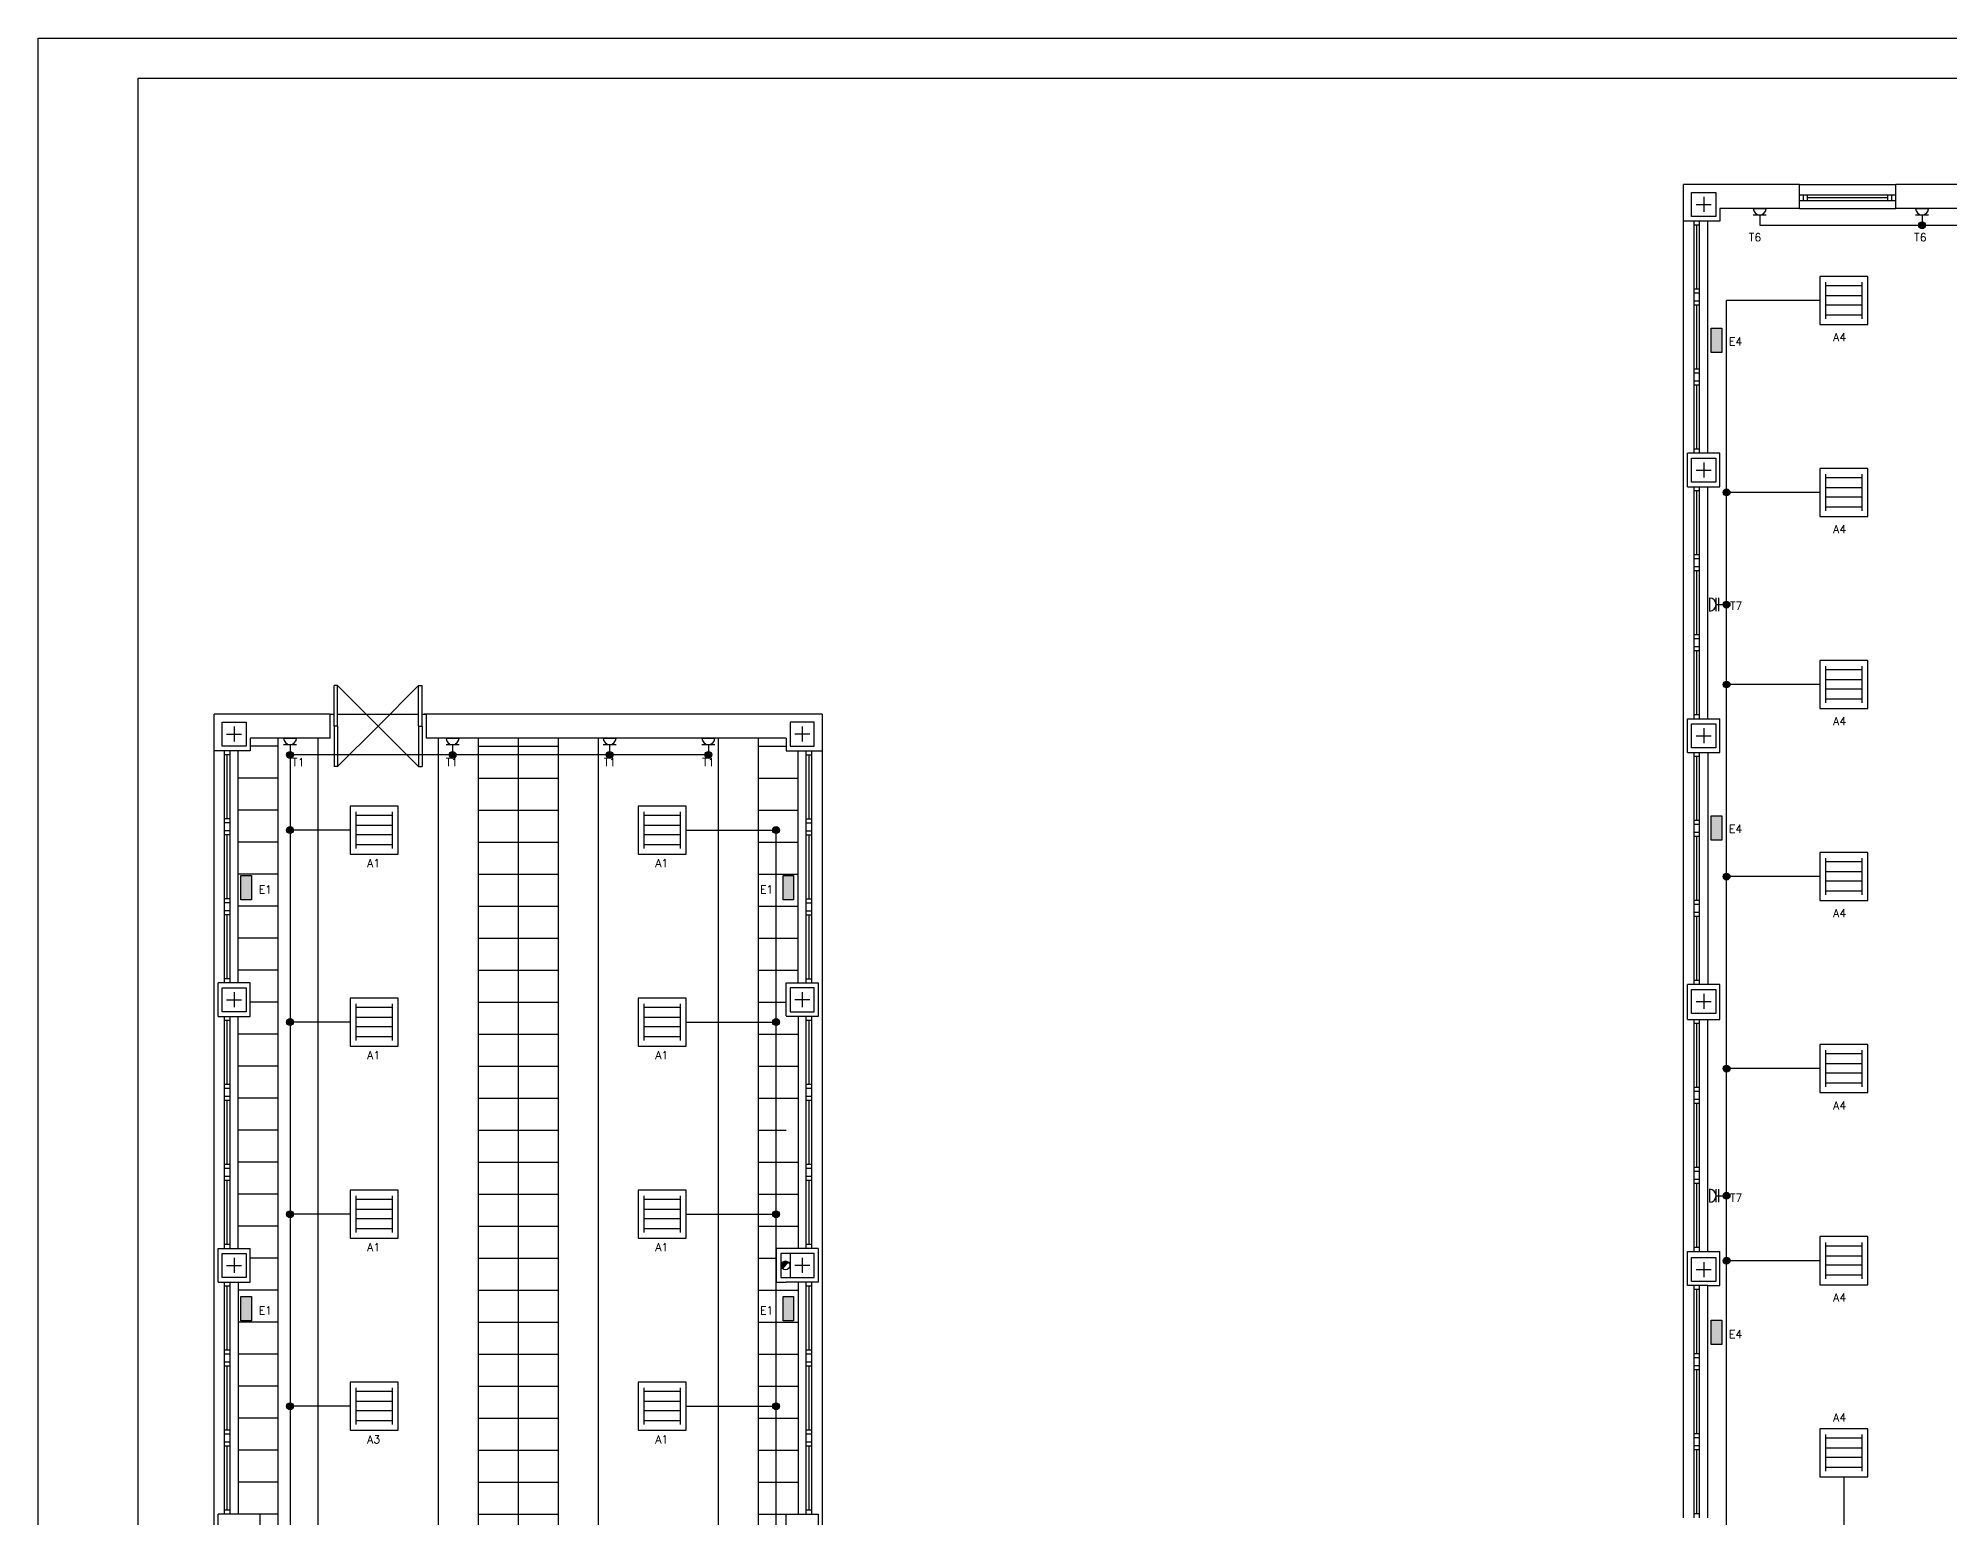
# Model space of a CAD drawing. Header units: millimetres. Extents: x 248 to 290, y 132.7 to 162.4.
# Drawn here: x 247.98 to 271.86, y 143.87 to 162.36 of the extents above; entities that cross this region are included whole.
import ezdxf

# ---------------------------------------------------------------- set-up
doc = ezdxf.new("R2010")
doc.units = ezdxf.units.MM
doc.header["$LTSCALE"] = 0.3
for name, color, linetype in [('00-LUMINARIAS', 5, 'Continuous'), ('00-LUMINARIAS1', 5, 'Continuous'), ('015', 1, 'Continuous'), ('06', 6, 'Continuous'), ('ELEC', 5, 'Continuous'), ('ELECT', 5, 'Continuous'), ('FT-aguaf', 5, 'Continuous'), ('FT-tex', 3, 'Continuous'), ('PILARES', 2, 'Continuous'), ('TEXTOS', 7, 'Continuous'), ('VENTANAS', 8, 'Continuous')]:
    doc.layers.add(name, color=color, linetype=linetype)
doc.styles.get("Standard").update_dxf_attribs({"font": 'romans.shx'})

# ---------------------------------------------------------------- blocks, each defined once
blk = doc.blocks.new('A1H')
at = {"layer": '015'}
blk.add_lwpolyline([(-831, -10), (-831, 584), (10, 584), (10, -10)], close=True, dxfattribs=at)
at = {"layer": '06'}
blk.add_lwpolyline([(-806, 0), (-806, 574), (0, 574), (0, 0)], close=True, dxfattribs=at)
blk = doc.blocks.new('A$C64186889')
at = {"layer": 'PILARES', "linetype": 'Continuous', "ltscale": 0.07}
for p, q in [((0.15, 0.243), (0.15, 0.057)), ((0.243, 0.15), (0.057, 0.15))]:
    blk.add_line(p, q, dxfattribs=at)
blk.add_lwpolyline([(0, 0), (0.3, 0), (0.3, 0.3), (0, 0.3)], close=True, dxfattribs=at)
blk = doc.blocks.new('LUM')
for p, q in [((0.071, 0.529), (0.071, 0.071)), ((0.529, 0.483), (0.071, 0.483)), ((0.529, 0.071), (0.529, 0.529)), ((0.529, 0.358), (0.071, 0.358)), ((0.529, 0.242), (0.071, 0.242)), ((0.529, 0.117), (0.071, 0.117))]:
    blk.add_line(p, q)
blk.add_lwpolyline([(0, 0), (0.6, 0), (0.6, 0.6), (0, 0.6)], close=True)
blk = doc.blocks.new('A$C66207FB2')
at = {"layer": 'ELEC'}
for p, q in [((0.08125, 0.08125), (-0.08125, 0.08125)), ((0.08125, 0), (-0.08125, 0)), ((0, 0.08125), (0, 0.21125))]:
    blk.add_line(p, q, dxfattribs=at)
blk.add_arc((0, 0), 0.08125, 0, 180, dxfattribs=at)
blk = doc.blocks.new('A$C7F2D783E')
at = {"layer": '00-LUMINARIAS'}
blk.add_hatch(color=256, dxfattribs=at).paths.add_polyline_path([(0, 0.133), (0.304, 0.133), (0.304, 0), (0, 0)])
at = {"layer": 'ELEC'}
blk.add_lwpolyline([(0, 0.133), (0.304, 0.133), (0.304, 0), (0, 0)], close=True, dxfattribs=at)
blk = doc.blocks.new('A$C59CC0B0E')
h = blk.add_hatch(color=256)
edge = h.paths.add_edge_path()
edge.add_arc((0, 0), 0.0857, 0, 360)
blk.add_circle((0, 0), 0.0857)

msp = doc.modelspace()

# ---------------------------------------------------------------- hatches: boundary and pattern name
at = {"layer": 'VENTANAS'}
msp.add_hatch(color=256, dxfattribs=at).paths.add_polyline_path([(257.351, 147.066, 0.668179), (257.257, 147.027, 0.198912), (257.273, 146.988)])

# ---------------------------------------------------------------- linework, layer by layer
at = {"layer": 'ELEC'}
for p, q in [((268.859, 155.204), (268.859, 155.367)), ((268.94, 155.204), (268.94, 155.367)), ((268.94, 155.285), (269.07, 155.285)), ((268.973, 155.204), (268.973, 155.367)), ((268.859, 147.816), (268.859, 147.979)), ((268.94, 147.816), (268.94, 147.979)), ((268.94, 147.897), (269.07, 147.897)), ((268.973, 147.816), (268.973, 147.979))]:
    msp.add_line(p, q, dxfattribs=at)
for centre in [(268.859, 155.285), (268.859, 147.897)]:
    msp.add_arc(centre, 0.0813, 270, 90, dxfattribs=at)
at = {"layer": 'FT-aguaf', "color": 6}
for p, q in [((269.484, 160.025), (275.597, 160.025)), ((269.07, 143.147), (269.07, 159.086)), ((270.234, 159.086), (269.07, 159.086)), ((270.234, 156.686), (269.07, 156.686)), ((270.234, 154.286), (269.07, 154.286)), ((256.349, 153.406), (251.122, 153.406)), ((251.122, 153.406), (251.122, 136.528)), ((251.872, 152.467), (251.122, 152.467)), ((256.072, 152.467), (257.194, 152.467)), ((257.194, 134.915), (257.194, 152.467)), ((270.234, 151.886), (269.07, 151.886)), ((251.872, 150.067), (251.122, 150.067)), ((256.072, 150.067), (257.194, 150.067)), ((270.234, 149.486), (269.07, 149.486)), ((251.872, 147.667), (251.122, 147.667)), ((256.072, 147.667), (257.194, 147.667)), ((270.234, 147.086), (269.07, 147.086)), ((251.872, 145.267), (251.122, 145.267)), ((256.072, 145.267), (257.194, 145.267)), ((270.534, 144.386), (270.534, 143.147))]:
    msp.add_line(p, q, dxfattribs=at)
at = {"layer": 'VENTANAS'}
for p, q in [((269.983, 160.536), (268.534, 160.536)), ((268.534, 160.076), (268.534, 160.536)), ((276.134, 160.536), (271.183, 160.536)), ((269.983, 160.236), (268.984, 160.236)), ((275.684, 160.236), (271.183, 160.236)), ((268.584, 156.756), (268.584, 157.176)), ((251.672, 153.767), (251.672, 154.273)), ((251.716, 154.273), (251.672, 154.273)), ((251.716, 154.273), (252.222, 153.767)), ((251.716, 153.767), (251.716, 154.273)), ((252.728, 154.273), (252.222, 153.767)), ((252.728, 154.273), (252.773, 154.273)), ((252.728, 153.767), (252.728, 154.273)), ((252.773, 153.767), (252.773, 154.273)), ((251.622, 153.917), (250.172, 153.917)), ((250.172, 153.457), (250.172, 153.917)), ((257.772, 153.917), (252.798, 153.917)), ((257.772, 153.917), (257.772, 153.457)), ((268.584, 153.436), (268.584, 153.856)), ((251.622, 153.617), (250.622, 153.617)), ((251.672, 153.767), (251.672, 153.261)), ((251.716, 153.767), (251.672, 153.767)), ((251.716, 153.767), (251.672, 153.767)), ((251.716, 153.261), (252.222, 153.767)), ((251.716, 153.767), (251.716, 153.261)), ((252.728, 153.261), (252.222, 153.767)), ((252.728, 153.767), (252.773, 153.767)), ((252.728, 153.767), (252.773, 153.767)), ((252.728, 153.767), (252.728, 153.261)), ((252.773, 153.767), (252.773, 153.261)), ((257.322, 153.617), (252.823, 153.617)), ((250.972, 153.517), (250.622, 153.517)), ((256.972, 153.517), (257.322, 153.517)), ((250.972, 153.117), (250.472, 153.117)), ((251.716, 153.261), (251.672, 153.261)), ((252.728, 153.261), (252.773, 153.261)), ((256.972, 153.117), (257.472, 153.117)), ((250.972, 152.717), (250.472, 152.717)), ((256.972, 152.717), (257.472, 152.717)), ((250.972, 152.317), (250.472, 152.317)), ((256.972, 152.317), (257.472, 152.317)), ((250.972, 151.917), (250.472, 151.917)), ((256.972, 151.917), (257.472, 151.917)), ((250.972, 151.517), (250.472, 151.517)), ((256.972, 151.517), (257.472, 151.517)), ((250.972, 151.117), (250.472, 151.117)), ((256.972, 151.117), (257.472, 151.117)), ((250.972, 150.717), (250.472, 150.717)), ((256.972, 150.717), (257.472, 150.717)), ((250.222, 150.137), (250.222, 150.557)), ((257.722, 150.557), (257.722, 150.137)), ((268.584, 150.1), (268.584, 150.536)), ((250.972, 150.317), (250.622, 150.317)), ((256.972, 150.317), (257.322, 150.317)), ((250.972, 149.917), (250.472, 149.917)), ((256.972, 149.917), (257.472, 149.917)), ((250.972, 149.517), (250.472, 149.517)), ((256.972, 149.517), (257.472, 149.517)), ((250.972, 149.117), (250.472, 149.117)), ((256.972, 149.117), (257.472, 149.117)), ((250.972, 148.717), (250.472, 148.717)), ((256.972, 148.717), (257.322, 148.717)), ((250.972, 148.317), (250.472, 148.317)), ((256.972, 148.317), (257.472, 148.317)), ((250.972, 147.917), (250.472, 147.917)), ((250.972, 147.917), (250.472, 147.917)), ((256.972, 147.917), (257.472, 147.917)), ((250.972, 147.517), (250.472, 147.517)), ((250.972, 147.517), (250.472, 147.517)), ((256.972, 147.517), (257.472, 147.517)), ((250.222, 146.817), (250.222, 147.237)), ((257.722, 147.237), (257.722, 146.817)), ((268.584, 146.774), (268.584, 147.2)), ((250.972, 147.117), (250.622, 147.117)), ((256.972, 147.117), (257.197, 147.117)), ((257.351, 147.066), (257.273, 146.988)), ((250.972, 146.717), (250.472, 146.717)), ((256.972, 146.717), (257.472, 146.717)), ((250.972, 146.317), (250.472, 146.317)), ((256.972, 146.317), (257.472, 146.317)), ((250.972, 145.917), (250.472, 145.917)), ((256.972, 145.917), (257.472, 145.917)), ((250.972, 145.517), (250.472, 145.517)), ((256.972, 145.517), (257.472, 145.517)), ((250.972, 145.117), (250.472, 145.117)), ((256.972, 145.117), (257.472, 145.117)), ((250.972, 144.717), (250.472, 144.717)), ((256.972, 144.717), (257.472, 144.717)), ((250.972, 144.317), (250.472, 144.317)), ((256.972, 144.317), (257.472, 144.317)), ((250.222, 143.481), (250.222, 143.917)), ((250.972, 143.917), (250.747, 143.917)), ((256.972, 143.917), (257.472, 143.917))]:
    msp.add_line(p, q, dxfattribs=at)
at = {"layer": 'VENTANAS', "linetype": 'Continuous', "ltscale": 0.07}
for p, q in [((269.983, 160.536), (271.183, 160.536)), ((269.983, 160.236), (269.983, 160.536)), ((271.183, 160.236), (271.183, 160.536)), ((269.983, 160.406), (271.183, 160.406)), ((269.983, 160.336), (269.983, 160.406)), ((269.983, 160.336), (271.183, 160.336)), ((270.033, 160.336), (270.033, 160.406)), ((270.083, 160.336), (270.083, 160.406)), ((270.083, 160.371), (271.084, 160.371)), ((271.083, 160.336), (271.083, 160.406)), ((271.133, 160.336), (271.133, 160.406)), ((271.183, 160.336), (271.183, 160.406)), ((268.534, 143.873), (268.534, 160.076)), ((268.984, 160.076), (268.534, 160.076)), ((268.664, 157.176), (268.664, 160.076)), ((268.734, 160.026), (268.664, 160.026)), ((268.699, 159.226), (268.699, 160.026)), ((268.734, 157.176), (268.734, 160.076)), ((268.834, 157.176), (268.834, 160.076)), ((268.984, 160.236), (268.984, 160.076)), ((269.983, 160.236), (271.183, 160.236)), ((268.734, 159.226), (268.664, 159.226)), ((268.734, 159.176), (268.664, 159.176)), ((268.734, 159.076), (268.664, 159.076)), ((268.734, 159.026), (268.664, 159.026)), ((268.699, 158.226), (268.699, 159.026)), ((268.734, 158.226), (268.664, 158.226)), ((268.734, 158.176), (268.664, 158.176)), ((268.734, 158.076), (268.664, 158.076)), ((268.734, 158.026), (268.664, 158.026)), ((268.699, 157.226), (268.699, 158.026)), ((268.984, 157.176), (268.584, 157.176)), ((268.734, 157.226), (268.664, 157.226)), ((268.984, 156.756), (268.984, 157.176)), ((268.584, 156.756), (268.984, 156.756)), ((268.664, 153.856), (268.664, 156.756)), ((268.734, 156.706), (268.664, 156.706)), ((268.699, 155.906), (268.699, 156.706)), ((268.734, 153.856), (268.734, 156.756)), ((268.834, 153.856), (268.834, 156.756)), ((268.734, 155.906), (268.664, 155.906)), ((268.734, 155.856), (268.664, 155.856)), ((268.734, 155.756), (268.664, 155.756)), ((268.734, 155.706), (268.664, 155.706)), ((268.699, 154.906), (268.699, 155.706)), ((268.734, 154.906), (268.664, 154.906)), ((268.734, 154.856), (268.664, 154.856)), ((268.734, 154.756), (268.664, 154.756)), ((268.734, 154.706), (268.664, 154.706)), ((268.699, 153.906), (268.699, 154.706)), ((251.622, 153.617), (251.622, 153.917)), ((251.622, 153.917), (251.672, 153.917)), ((251.716, 153.917), (252.728, 153.917)), ((252.773, 153.917), (252.823, 153.917)), ((252.823, 153.917), (252.823, 153.617)), ((268.584, 153.856), (268.984, 153.856)), ((268.734, 153.906), (268.664, 153.906)), ((268.984, 153.436), (268.984, 153.856)), ((250.622, 153.617), (250.622, 153.457)), ((257.322, 153.617), (257.322, 153.457)), ((250.172, 137.254), (250.172, 153.457)), ((250.622, 153.457), (250.172, 153.457)), ((250.302, 150.557), (250.302, 153.457)), ((250.372, 153.407), (250.302, 153.407)), ((250.337, 152.607), (250.337, 153.407)), ((250.372, 150.557), (250.372, 153.457)), ((250.472, 150.557), (250.472, 153.457)), ((257.322, 153.457), (257.772, 153.457)), ((257.472, 150.557), (257.472, 153.457)), ((257.572, 150.557), (257.572, 153.457)), ((257.572, 153.407), (257.642, 153.407)), ((257.607, 152.607), (257.607, 153.407)), ((257.642, 150.557), (257.642, 153.457)), ((257.772, 153.457), (257.772, 140.604)), ((268.584, 153.436), (268.984, 153.436)), ((268.664, 150.536), (268.664, 153.436)), ((268.734, 153.386), (268.664, 153.386)), ((268.699, 152.586), (268.699, 153.386)), ((268.734, 150.536), (268.734, 153.436)), ((268.834, 153.436), (268.834, 150.536)), ((250.372, 152.607), (250.302, 152.607)), ((250.372, 152.557), (250.302, 152.557)), ((250.372, 152.457), (250.302, 152.457)), ((250.372, 152.407), (250.302, 152.407)), ((250.337, 151.607), (250.337, 152.407)), ((257.572, 152.607), (257.642, 152.607)), ((257.572, 152.557), (257.642, 152.557)), ((257.572, 152.457), (257.642, 152.457)), ((257.572, 152.407), (257.642, 152.407)), ((257.607, 151.607), (257.607, 152.407)), ((268.734, 152.586), (268.664, 152.586)), ((268.734, 152.536), (268.664, 152.536)), ((268.734, 152.436), (268.664, 152.436)), ((268.734, 152.386), (268.664, 152.386)), ((268.699, 151.586), (268.699, 152.386)), ((250.372, 151.607), (250.302, 151.607)), ((250.372, 151.557), (250.302, 151.557)), ((250.372, 151.457), (250.302, 151.457)), ((257.572, 151.607), (257.642, 151.607)), ((257.572, 151.557), (257.642, 151.557)), ((257.572, 151.457), (257.642, 151.457)), ((268.734, 151.586), (268.664, 151.586)), ((268.734, 151.536), (268.664, 151.536)), ((268.734, 151.436), (268.664, 151.436)), ((250.372, 151.407), (250.302, 151.407)), ((250.337, 150.607), (250.337, 151.407)), ((257.572, 151.407), (257.642, 151.407)), ((257.607, 150.607), (257.607, 151.407)), ((268.734, 151.386), (268.664, 151.386)), ((268.699, 150.586), (268.699, 151.386)), ((250.622, 150.557), (250.222, 150.557)), ((250.372, 150.607), (250.302, 150.607)), ((250.622, 150.137), (250.622, 150.557)), ((257.322, 150.147), (257.322, 150.557)), ((257.322, 150.557), (257.722, 150.557)), ((257.572, 150.607), (257.642, 150.607)), ((268.984, 150.536), (268.584, 150.536)), ((268.734, 150.586), (268.664, 150.586)), ((268.984, 150.1), (268.984, 150.536)), ((250.222, 150.137), (250.622, 150.137)), ((250.302, 147.237), (250.302, 150.137)), ((250.372, 150.087), (250.302, 150.087)), ((250.337, 149.287), (250.337, 150.087)), ((250.372, 147.237), (250.372, 150.137)), ((250.472, 147.237), (250.472, 150.137)), ((257.722, 150.137), (257.322, 150.137)), ((257.472, 150.137), (257.472, 147.237)), ((257.572, 147.237), (257.572, 150.137)), ((257.642, 150.087), (257.572, 150.087)), ((257.607, 149.287), (257.607, 150.087)), ((257.642, 147.237), (257.642, 150.137)), ((268.584, 150.1), (268.984, 150.1)), ((268.664, 147.2), (268.664, 150.1)), ((268.734, 150.05), (268.664, 150.05)), ((268.699, 149.25), (268.699, 150.05)), ((268.734, 147.2), (268.734, 150.1)), ((268.834, 147.2), (268.834, 150.1)), ((250.372, 149.287), (250.302, 149.287)), ((257.642, 149.287), (257.572, 149.287)), ((250.372, 149.237), (250.302, 149.237)), ((250.372, 149.137), (250.302, 149.137)), ((250.372, 149.087), (250.302, 149.087)), ((250.337, 148.287), (250.337, 149.087)), ((257.642, 149.237), (257.572, 149.237)), ((257.642, 149.137), (257.572, 149.137)), ((257.642, 149.087), (257.572, 149.087)), ((257.607, 148.287), (257.607, 149.087)), ((268.734, 149.25), (268.664, 149.25)), ((268.734, 149.2), (268.664, 149.2)), ((268.734, 149.1), (268.664, 149.1)), ((268.734, 149.05), (268.664, 149.05)), ((268.699, 148.25), (268.699, 149.05)), ((250.372, 148.287), (250.302, 148.287)), ((250.372, 148.237), (250.302, 148.237)), ((250.372, 148.137), (250.302, 148.137)), ((250.372, 148.087), (250.302, 148.087)), ((250.337, 147.287), (250.337, 148.087)), ((257.642, 148.287), (257.572, 148.287)), ((257.642, 148.237), (257.572, 148.237)), ((257.642, 148.137), (257.572, 148.137)), ((257.642, 148.087), (257.572, 148.087)), ((257.607, 147.287), (257.607, 148.087)), ((268.734, 148.25), (268.664, 148.25)), ((268.734, 148.2), (268.664, 148.2)), ((268.734, 148.1), (268.664, 148.1)), ((268.734, 148.05), (268.664, 148.05)), ((268.699, 147.25), (268.699, 148.05)), ((250.222, 147.237), (250.622, 147.237)), ((250.372, 147.287), (250.302, 147.287)), ((250.622, 146.817), (250.622, 147.237)), ((257.722, 147.237), (257.322, 147.237)), ((257.642, 147.287), (257.572, 147.287)), ((268.584, 147.2), (268.984, 147.2)), ((268.734, 147.25), (268.664, 147.25)), ((268.984, 146.774), (268.984, 147.2)), ((250.222, 146.817), (250.622, 146.817)), ((250.302, 143.917), (250.302, 146.817)), ((250.372, 146.767), (250.302, 146.767)), ((250.337, 145.967), (250.337, 146.767)), ((250.372, 143.917), (250.372, 146.817)), ((250.472, 146.817), (250.472, 143.917)), ((257.722, 146.817), (257.322, 146.817)), ((257.472, 146.817), (257.472, 143.917)), ((257.572, 143.917), (257.572, 146.817)), ((257.642, 146.767), (257.572, 146.767)), ((257.607, 145.967), (257.607, 146.767)), ((257.642, 143.917), (257.642, 146.817)), ((268.834, 146.774), (268.584, 146.774)), ((268.664, 143.873), (268.664, 146.774)), ((268.734, 146.724), (268.664, 146.724)), ((268.699, 145.923), (268.699, 146.724)), ((268.734, 143.873), (268.734, 146.774)), ((268.834, 146.774), (268.984, 146.774)), ((268.834, 143.873), (268.834, 146.774)), ((268.834, 146.774), (268.834, 146.774)), ((250.372, 145.967), (250.302, 145.967)), ((257.642, 145.967), (257.572, 145.967)), ((250.372, 145.917), (250.302, 145.917)), ((250.372, 145.817), (250.302, 145.817)), ((250.372, 145.767), (250.302, 145.767)), ((250.337, 144.967), (250.337, 145.767)), ((257.642, 145.917), (257.572, 145.917)), ((257.642, 145.817), (257.572, 145.817)), ((257.642, 145.767), (257.572, 145.767)), ((257.607, 144.967), (257.607, 145.767)), ((268.734, 145.923), (268.664, 145.923)), ((268.734, 145.873), (268.664, 145.873)), ((268.734, 145.773), (268.664, 145.773)), ((268.734, 145.723), (268.664, 145.723)), ((268.699, 144.923), (268.699, 145.723)), ((250.372, 144.967), (250.302, 144.967)), ((250.372, 144.917), (250.302, 144.917)), ((250.372, 144.817), (250.302, 144.817)), ((250.372, 144.767), (250.302, 144.767)), ((250.337, 143.967), (250.337, 144.767)), ((257.642, 144.967), (257.572, 144.967)), ((257.642, 144.917), (257.572, 144.917)), ((257.642, 144.817), (257.572, 144.817)), ((257.642, 144.767), (257.572, 144.767)), ((257.607, 143.967), (257.607, 144.767)), ((268.734, 144.923), (268.664, 144.923)), ((268.734, 144.873), (268.664, 144.873)), ((268.734, 144.773), (268.664, 144.773)), ((268.734, 144.723), (268.664, 144.723)), ((268.699, 143.923), (268.699, 144.723)), ((250.622, 143.917), (250.222, 143.917)), ((250.372, 143.967), (250.302, 143.967)), ((257.322, 143.507), (257.322, 143.917)), ((257.322, 143.917), (257.722, 143.917)), ((257.642, 143.967), (257.572, 143.967)), ((257.722, 143.917), (257.722, 143.507)), ((268.734, 143.923), (268.664, 143.923))]:
    msp.add_line(p, q, dxfattribs=at)
at = {"layer": 'VENTANAS', "linetype": 'Continuous'}
for p, q in [((250.972, 136.317), (250.972, 153.617)), ((251.472, 136.317), (251.472, 153.617)), ((252.972, 153.617), (252.972, 141.517)), ((253.472, 153.617), (253.472, 141.517)), ((253.972, 153.617), (253.972, 141.517)), ((254.472, 153.617), (254.472, 141.517)), ((254.972, 153.617), (254.972, 141.517)), ((256.472, 153.617), (256.472, 140.254)), ((256.972, 153.617), (256.972, 140.254)), ((253.472, 153.517), (254.472, 153.517)), ((253.472, 153.117), (254.472, 153.117)), ((253.472, 152.717), (254.472, 152.717)), ((253.472, 152.317), (254.472, 152.317)), ((253.472, 151.917), (254.472, 151.917)), ((253.472, 151.517), (254.472, 151.517)), ((253.472, 151.117), (254.472, 151.117)), ((253.472, 150.717), (254.472, 150.717)), ((253.472, 150.317), (254.472, 150.317)), ((253.472, 149.917), (254.472, 149.917)), ((253.472, 149.517), (254.472, 149.517)), ((253.472, 149.117), (254.472, 149.117)), ((253.472, 148.717), (254.472, 148.717)), ((253.472, 148.317), (254.472, 148.317)), ((253.472, 147.917), (254.472, 147.917)), ((253.472, 147.517), (254.472, 147.517)), ((253.472, 147.117), (254.472, 147.117)), ((253.472, 146.717), (254.472, 146.717)), ((253.472, 146.317), (254.472, 146.317)), ((253.472, 145.917), (254.472, 145.917)), ((253.472, 145.517), (254.472, 145.517)), ((253.472, 145.117), (254.472, 145.117)), ((253.472, 144.717), (254.472, 144.717)), ((253.472, 144.317), (254.472, 144.317)), ((253.472, 143.917), (254.472, 143.917))]:
    msp.add_line(p, q, dxfattribs=at)
at = {"layer": 'VENTANAS', "linetype": 'Continuous', "ltscale": 0.07}
for points in [[(257.322, 147.237), (257.197, 147.237), (257.197, 146.817), (257.322, 146.817)], [(257.372, 147.177), (257.252, 147.177), (257.252, 146.877), (257.372, 146.877)], [(250.622, 143.481), (250.747, 143.481), (250.747, 143.917), (250.622, 143.917)]]:
    msp.add_lwpolyline(points, dxfattribs=at)
at = {"layer": 'VENTANAS'}
msp.add_circle((257.312, 147.027), 0.055, dxfattribs=at)

# ---------------------------------------------------------------- block references
at = {"xscale": 0.5, "yscale": 0.5, "zscale": 0.5}
for p in [(271.513, 160.025), (269.07, 156.686), (269.07, 155.285), (269.07, 154.286), (251.122, 153.406), (253.152, 153.406), (255.115, 153.406), (256.349, 153.406), (251.122, 152.467), (257.194, 152.467), (269.07, 151.886), (251.122, 150.067), (257.194, 150.067), (269.07, 149.486), (269.07, 147.897), (251.122, 147.667), (257.194, 147.667), (269.07, 147.086), (251.122, 145.267), (257.194, 145.267)]:
    msp.add_blockref('A$C59CC0B0E', p, dxfattribs=at)
at = {"rotation": 90}
for p in [(269.01, 158.433), (269.01, 152.341), (250.64, 151.594), (257.414, 151.594), (250.64, 146.334), (257.414, 146.334), (269.01, 146.037)]:
    msp.add_blockref('A$C7F2D783E', p, dxfattribs=at)
at = {"layer": '00-LUMINARIAS1'}
for p in [(270.234, 158.786), (270.234, 156.386), (270.234, 153.986), (251.872, 152.167), (255.472, 152.167), (270.234, 151.586), (251.872, 149.767), (255.472, 149.767), (270.234, 149.186), (251.872, 147.367), (255.472, 147.367), (270.234, 146.786), (251.872, 144.967), (255.472, 144.967), (270.234, 144.386)]:
    msp.add_blockref('LUM', p, dxfattribs=at)
at = {"layer": 'ELECT', "rotation": 180}
for p in [(269.484, 160.236), (271.513, 160.236), (251.122, 153.617), (253.152, 153.617), (255.115, 153.617), (256.349, 153.617)]:
    msp.add_blockref('A$C66207FB2', p, dxfattribs=at)
at = {"layer": 'TEXTOS', "linetype": 'Continuous', "ltscale": 0.07, "xscale": 0.04999999999995453, "yscale": 0.04999999999995453, "zscale": 0.05}
msp.add_blockref('A1H', (289.526, 133.162), dxfattribs=at)
at = {"layer": 'VENTANAS', "linetype": 'Continuous', "ltscale": 0.07, "xscale": -1}
for p in [(268.934, 160.136), (268.934, 156.816), (250.572, 153.517), (250.572, 153.517), (268.934, 153.496), (250.572, 150.197), (250.572, 150.197), (268.934, 150.176), (250.572, 146.877), (250.572, 146.877), (268.934, 146.824)]:
    msp.add_blockref('A$C64186889', p, dxfattribs=at)
at = {"layer": 'VENTANAS', "linetype": 'Continuous', "ltscale": 0.07}
for p in [(257.372, 153.517), (257.372, 150.197), (257.372, 146.877)]:
    msp.add_blockref('A$C64186889', p, dxfattribs=at)

# ---------------------------------------------------------------- texts
at = {"layer": 'FT-tex', "text_generation_flag": 6}
for s, p in [('T6', (269.348, 159.824)), ('T6', (271.414, 159.824)), ('E4', (269.1, 158.523)), ('A4', (270.402, 158.577)), ('A4', (270.402, 156.177)), ('T7', (269.113, 155.221)), ('A4', (270.402, 153.777)), ('T1', (251.148, 153.265)), ('T1', (253.067, 153.265)), ('T1', (255.041, 153.265)), ('T1', (256.273, 153.265)), ('E4', (269.1, 152.432)), ('A1', (252.085, 152.003)), ('A1', (255.685, 152.003)), ('E1', (250.73, 151.674)), ('E1', (256.994, 151.674)), ('A4', (270.402, 151.377)), ('A1', (252.085, 149.603)), ('A1', (255.685, 149.603)), ('A4', (270.402, 148.977)), ('T7', (269.113, 147.82)), ('A1', (252.085, 147.203)), ('A1', (255.685, 147.203)), ('A4', (270.402, 146.577)), ('E1', (250.73, 146.414)), ('E1', (256.994, 146.414)), ('E4', (269.1, 146.117)), ('A4', (270.402, 145.076)), ('A3', (252.085, 144.803)), ('A1', (255.685, 144.803))]:
    msp.add_text(s, height=0.1, rotation=180, dxfattribs=at).set_placement(p)

doc.saveas('drawing.dxf')
